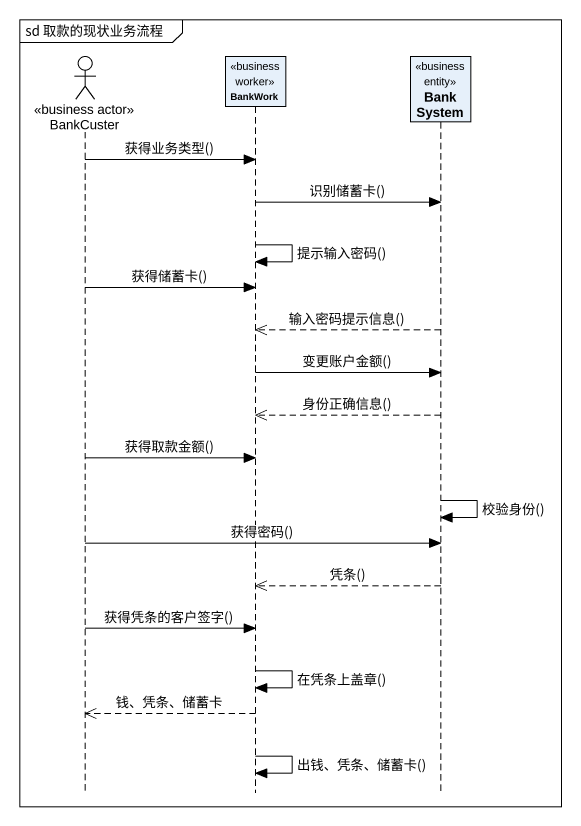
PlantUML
@startuml
mainframe sd 取款的现状业务流程
hide footbox
actor BankCuster <<business actor>>
participant BankWork <<business worker>>
participant BankSystem <<business entity>>

BankCuster -> BankWork : 获得业务类型()
BankWork -> BankSystem : 识别储蓄卡()
BankWork -> BankWork : 提示输入密码()
BankCuster -> BankWork : 获得储蓄卡()
BankSystem -->> BankWork : 输入密码提示信息()
BankWork -> BankSystem : 变更账户金额()
BankSystem -->> BankWork : 身份正确信息()
BankCuster -> BankWork : 获得取款金额()
BankSystem -> BankSystem : 校验身份()
BankCuster -> BankSystem : 获得密码()
BankSystem -->> BankWork : 凭条()
BankCuster -> BankWork : 获得凭条的客户签字()
BankWork -> BankWork : 在凭条上盖章()
BankWork -->> BankCuster : 钱、凭条、储蓄卡
BankWork -> BankWork : 出钱、凭条、储蓄卡()
@enduml
